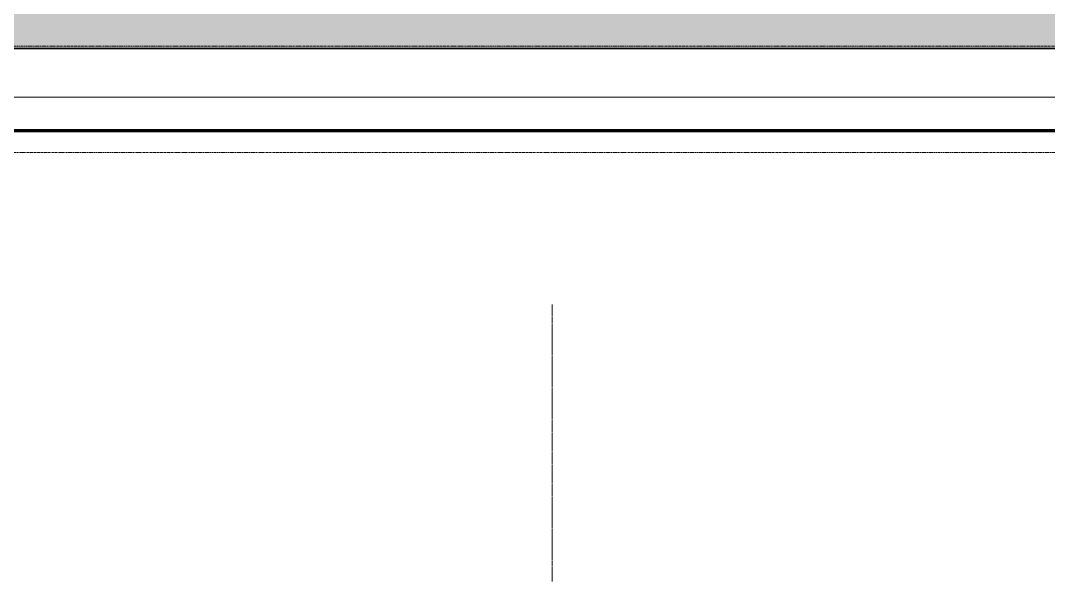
# Model space of a CAD drawing. Header units: centimetres. Extents: x -11896 to 2794, y -437 to 1921.
# Drawn here: x -3151 to -2223, y -437 to 69 of the extents above; entities that cross this region are included whole.
import ezdxf

# ---------------------------------------------------------------- set-up
doc = ezdxf.new("R2010")
doc.units = ezdxf.units.CM
doc.linetypes.add('Centre', pattern=[3.175, 0.635, -0.475, 1.59, -0.475])
doc.linetypes.add('Grid Line', pattern=[2.2225, 1.27, -0.3175, 0.3175, -0.3175])
for name, color, linetype, lineweight in [('A-FLOR', 7, 'Continuous', 9), ('A-FLOR-LEVL', 7, 'Continuous', 9), ('A-FLOR-PATT', 7, 'Continuous', 35), ('C-BLDG-PADS', 7, 'Continuous', 9), ('C-TOPO', 7, 'Continuous', 9), ('S-GRID', 7, 'Continuous', 9)]:
    doc.layers.add(name, color=color, linetype=linetype, lineweight=lineweight)

# ---------------------------------------------------------------- blocks, each defined once
blk = doc.blocks.new('PQ_RVR_EST-01_ZZ_ZZ_MO_T_A_rvt-2-Sección 2-2')
at = {"layer": 'A-FLOR-PATT', "lineweight": 9, "true_color": 0x9a9a9a}
blk.add_hatch(color=253, dxfattribs=at).paths.add_polyline_path([(-115.52, 44), (-115.52, 94), (-5125.17, 94), (-5125.17, 44), (-133.39, 44)])
at = {"layer": 'A-FLOR', "lineweight": 35}
blk.add_line((-5125.17, 44), (-233.39, 44), dxfattribs=at)

msp = doc.modelspace()

# ---------------------------------------------------------------- hatches: boundary and pattern name
at = {"layer": 'A-FLOR-PATT', "lineweight": 9, "true_color": 0x9a9a9a}
msp.add_hatch(color=253, dxfattribs=at).paths.add_polyline_path([(1317.265, 44), (1317.265, 94), (-3674.508, 94), (-3674.508, 44), (1261.618, 44)])

# ---------------------------------------------------------------- linework, layer by layer
at = {"layer": 'A-FLOR', "lineweight": 35}
msp.add_line((-3674.508, 44), (1217.265, 44), dxfattribs=at)
at = {"layer": 'A-FLOR-LEVL', "color": 253, "linetype": 'Centre', "true_color": 0xaaaaaa}
for p, q in [((-4027.666, 46.025), (1679.934, 46.025)), ((-4027.666, 0), (1679.934, 0)), ((1679.934, -50), (-4027.666, -50))]:
    msp.add_line(p, q, dxfattribs=at)
at = {"layer": 'C-BLDG-PADS', "color": 253, "lineweight": 18, "true_color": 0xaaaaaa}
for p, q in [((1317.265, 0), (-3674.508, 0)), ((-3674.508, -30.48), (1317.265, -30.48))]:
    msp.add_line(p, q, dxfattribs=at)
at = {"layer": 'C-TOPO', "color": 253, "lineweight": 70, "true_color": 0xaaaaaa}
for p, q in [((-2578.186, -30.496), (-3374.577, -30.496)), ((-2414.795, -30.496), (-2578.186, -30.496)), ((1217.265, -30.496), (-2414.795, -30.496))]:
    msp.add_line(p, q, dxfattribs=at)
at = {"layer": 'C-TOPO', "color": 253, "true_color": 0xaaaaaa}
for p, q in [((-3374.577, -30.496), (-2578.187, -30.496)), ((-2578.187, -30.496), (-2414.796, -30.496)), ((-2414.796, -30.496), (1217.265, -30.496))]:
    msp.add_line(p, q, dxfattribs=at)
at = {"layer": 'S-GRID', "color": 253, "linetype": 'Grid Line', "true_color": 0xaaaaaa}
msp.add_line((-2671.298, -437.332), (-2671.298, -187.332), dxfattribs=at)

# ---------------------------------------------------------------- block references
at = {"lineweight": 5}
msp.add_blockref('PQ_RVR_EST-01_ZZ_ZZ_MO_T_A_rvt-2-Sección 2-2', (1450.659, 0), dxfattribs=at)

doc.saveas('drawing.dxf')
